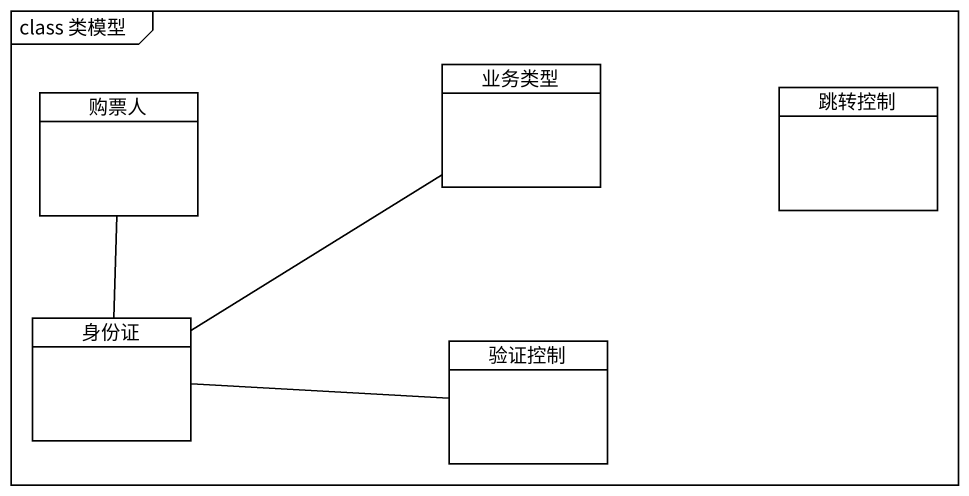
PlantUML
@startuml
mainframe class 类模型
hide circle
hide empty members
class 购票人
class 业务类型
class 跳转控制
class 身份证
class 验证控制
购票人 -- 身份证
身份证 -up- 业务类型
身份证 -right- 验证控制
@enduml
